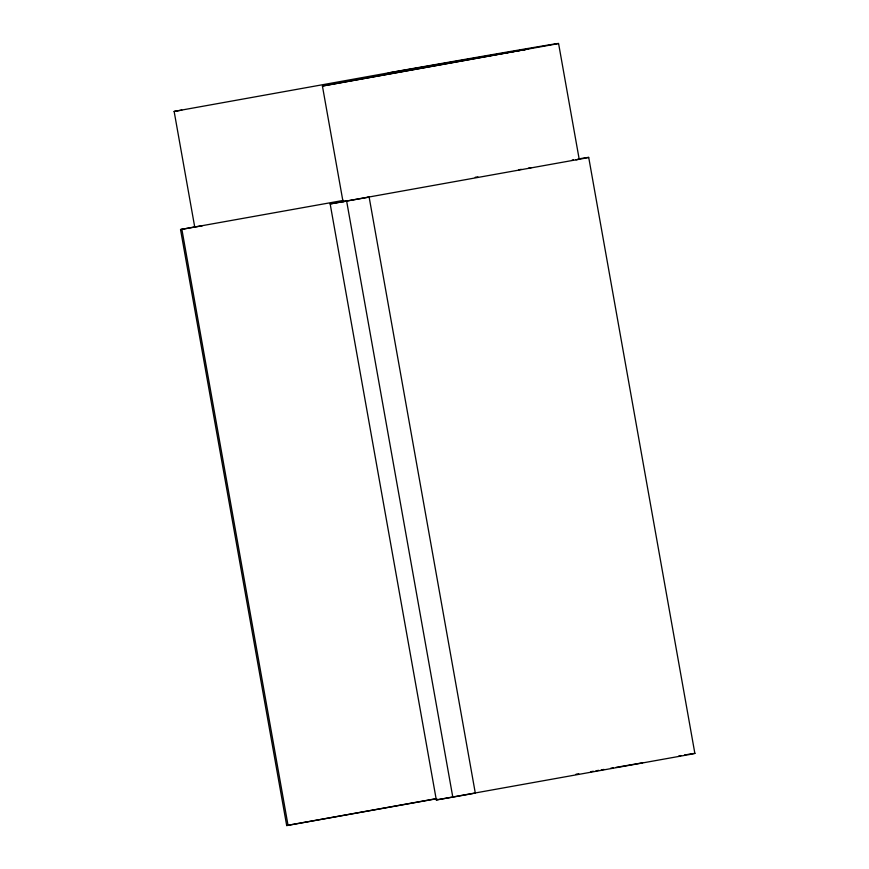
<?xml version="1.0" encoding="UTF-8"?>
<svg xmlns="http://www.w3.org/2000/svg" width="869" height="869" viewBox="0 0 869 869"><rect width="100%" height="100%" fill="white"/><g stroke="black" fill="none" stroke-linecap="round" stroke-linejoin="round"><path stroke-width="1.3" d="M475.3 793.093L473.963 793.321L475.3 793.093L369.14 197.1L330.166 203.943L436.325 799.947L452.803 797.123L346.644 201.119M436.281 798.796L286.694 825.55L180.535 229.546L195.145 226.907M286.694 825.55L293.755 824.257M575.995 159.798L577.038 159.592A293.005 1.021 -10.1 0 0 578.439 159.136M471.194 793.864L473.084 793.516M202.423 225.734L194.732 227.059L174.137 111.428L406.214 69.683A293.005 1.021 -10.1 0 1 427.505 65.935L432.653 65.034A293.005 1.021 -10.1 0 1 556.442 43.961L322.421 86.042L343.016 201.673L584.674 158.277A302.694 1.054 -10.1 0 0 578.352 158.951M322.421 86.042L528.721 48.914L388.128 72.985M343.429 200.391L180.567 229.546M330.166 203.943L347.47 200.826M436.814 798.557L308.777 821.596M436.325 799.947L690.844 754.281A302.694 1.054 -10.1 0 0 692.137 753.727M470.466 793.994L453.792 796.949M294.548 824.105L298.762 823.356M299.62 823.204L308.299 821.672M174.137 111.428L181.827 110.113M518.608 169.792L521.281 169.336M475.213 177.298L477.874 176.841M528.471 168.184L531.133 167.728M576.049 774.214L578.721 773.758M590.703 771.705L593.364 771.248M596.025 770.792L598.687 770.336M601.348 769.88L604.009 769.423M610.668 768.283L613.329 767.827M616.002 767.37L642.625 762.808M367.793 197.317L369.14 197.1M588.704 157.376L694.863 753.38M558.571 43.45L579.167 159.081M181.871 229.329L288.041 825.333M678.917 755.878A302.694 1.054 -10.1 0 1 680.916 755.552M684.522 754.944A302.694 1.054 -10.1 0 1 686.13 754.683M687.596 754.444A302.694 1.054 -10.1 0 1 691.203 753.868M572.128 160.113A293.005 1.021 -10.1 0 1 573.421 159.896"/></g></svg>
